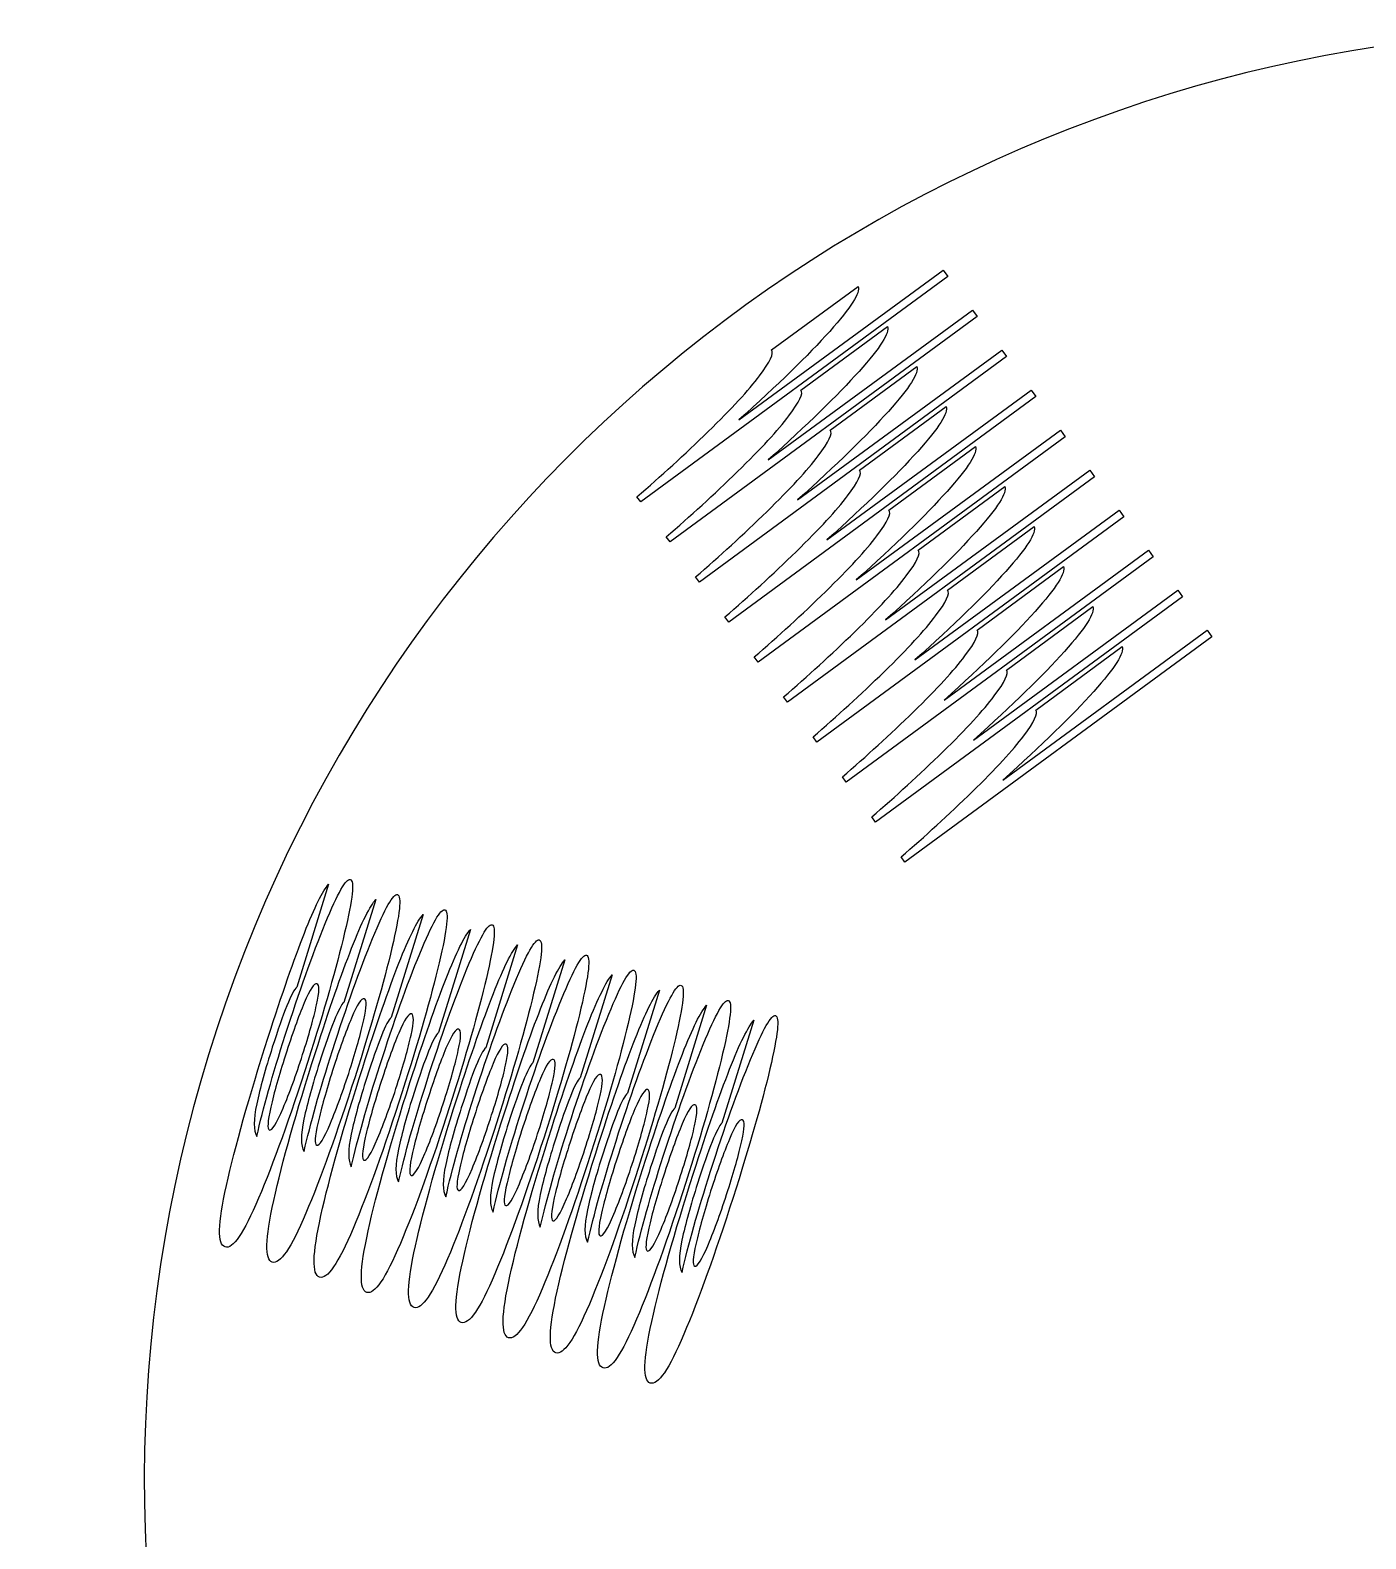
# Model space of a CAD drawing. Extents: x 6.4 to 97.6, y 202.3 to 293.5.
# Drawn here: x 6.43 to 46.81, y 247.92 to 293.52 of the extents above; entities that cross this region are included whole.
import ezdxf

# ---------------------------------------------------------------- set-up
doc = ezdxf.new("R2010")
doc.units = 0
doc.layers.add('Ebene_1', color=7, linetype='CONTINUOUS')

msp = doc.modelspace()

# ---------------------------------------------------------------- linework, layer by layer
at = {"layer": 'Ebene_1', "color": 7}
for p, q in [((34.175083, 286.069248), (24.888202, 279.257505)), ((27.854367, 281.738361), (34.029515, 286.267709)), ((34.029515, 286.267709), (34.175083, 286.069248)), ((28.845963, 283.851503), (31.464842, 285.772398)), ((28.741493, 280.528886), (34.916641, 285.058234)), ((34.916641, 285.058234), (35.062209, 284.859773)), ((35.062209, 284.859773), (25.775327, 278.04803)), ((29.733089, 282.642028), (32.351968, 284.562923)), ((35.949335, 283.650298), (26.662453, 276.838555)), ((29.628619, 279.319411), (35.803767, 283.848759)), ((35.803767, 283.848759), (35.949335, 283.650298)), ((30.620215, 281.432553), (33.239094, 283.353448)), ((36.83646, 282.440824), (27.549578, 275.629081)), ((30.515744, 278.109937), (36.690892, 282.639285)), ((36.690892, 282.639285), (36.83646, 282.440824)), ((31.50734, 280.223079), (34.126219, 282.143974)), ((31.40287, 276.900462), (37.578018, 281.42981)), ((37.578018, 281.42981), (37.723586, 281.231349)), ((37.723586, 281.231349), (28.436704, 274.419606)), ((32.394466, 279.013604), (35.013345, 280.934499)), ((38.610711, 280.021873), (29.32383, 273.210131)), ((32.289996, 275.690987), (38.465144, 280.220335)), ((38.465144, 280.220335), (38.610711, 280.021873)), ((33.281592, 277.804128), (35.900471, 279.725024)), ((24.888202, 279.257505), (24.774425, 279.412625)), ((39.497837, 278.812399), (30.210955, 272.000657)), ((33.177121, 274.481513), (39.352269, 279.010861)), ((39.352269, 279.010861), (39.497837, 278.812399)), ((25.775327, 278.04803), (25.66155, 278.20315)), ((34.168717, 276.594654), (36.787596, 278.515549)), ((34.064247, 273.272038), (40.239395, 277.801386)), ((40.239395, 277.801386), (40.384962, 277.602924)), ((40.384962, 277.602924), (31.098081, 270.791182)), ((35.055843, 275.385179), (37.674722, 277.306075)), ((26.662453, 276.838555), (26.548676, 276.993674)), ((41.272088, 276.393449), (31.985207, 269.581707)), ((34.951373, 272.062563), (41.126521, 276.591911)), ((41.126521, 276.591911), (41.272088, 276.393449)), ((35.942969, 274.175704), (38.561848, 276.0966)), ((27.549578, 275.629081), (27.435801, 275.7842)), ((42.159214, 275.183975), (32.872332, 268.372232)), ((42.159214, 275.183975), (32.872332, 268.372232)), ((35.838498, 270.853088), (42.013646, 275.382436)), ((35.838498, 270.853088), (42.013646, 275.382436)), ((42.013646, 275.382436), (42.159214, 275.183975)), ((42.013646, 275.382436), (42.159214, 275.183975)), ((28.436704, 274.419606), (28.322927, 274.574726)), ((36.830094, 272.96623), (39.448973, 274.887125)), ((36.830094, 272.96623), (39.448973, 274.887125)), ((29.32383, 273.210131), (29.210053, 273.36525)), ((30.210955, 272.000657), (30.097178, 272.155776)), ((31.098081, 270.791182), (30.984304, 270.946301)), ((31.985207, 269.581707), (31.87143, 269.736826)), ((32.872332, 268.372232), (32.758555, 268.527352)), ((32.872332, 268.372232), (32.758555, 268.527352)), ((15.452873, 267.704215), (14.48559, 264.591104)), ((15.452873, 267.704215), (15.452873, 267.704215)), ((16.881483, 267.24717), (15.9142, 264.134058)), ((16.881484, 267.247169), (16.881483, 267.24717)), ((18.310093, 266.790125), (17.34281, 263.677014)), ((18.310093, 266.790125), (18.310093, 266.790125)), ((19.738702, 266.33308), (18.771419, 263.219969)), ((19.738703, 266.33308), (19.738702, 266.33308)), ((21.167312, 265.876035), (20.200029, 262.762924)), ((21.167313, 265.876035), (21.167312, 265.876035)), ((22.595922, 265.41899), (21.628639, 262.305878)), ((22.595923, 265.41899), (22.595922, 265.41899)), ((24.024531, 264.961945), (23.057248, 261.848834)), ((24.024532, 264.961945), (24.024531, 264.961945)), ((25.453141, 264.5049), (24.485858, 261.391789)), ((25.453142, 264.5049), (25.453141, 264.5049)), ((26.88175, 264.047855), (25.914467, 260.934744)), ((26.881751, 264.047855), (26.88175, 264.047855)), ((28.31036, 263.59081), (27.343077, 260.477699)), ((28.31036, 263.59081), (27.343077, 260.477699)), ((28.310361, 263.59081), (28.31036, 263.59081)), ((28.310361, 263.59081), (28.31036, 263.59081)), ((13.662645, 260.274184), (13.662645, 260.274184)), ((15.091256, 259.817138), (15.091256, 259.817138)), ((16.519865, 259.360094), (16.519865, 259.360094)), ((17.948474, 258.903049), (17.948474, 258.903049)), ((19.377084, 258.446004), (19.377084, 258.446004)), ((20.805694, 257.988958), (20.805694, 257.988958)), ((22.234304, 257.531914), (22.234304, 257.531914)), ((23.662913, 257.074869), (23.662913, 257.074869)), ((25.091522, 256.617824), (25.091522, 256.617824)), ((26.520132, 256.160779), (26.520132, 256.160779)), ((26.520132, 256.160779), (26.520132, 256.160779))]:
    msp.add_line(p, q, dxfattribs=at)
for points in [[(53.751625, 293.517746), (36.006682, 293.517746), (20.00902, 282.82845), (13.218324, 266.43426)], [(31.464842, 285.772398), (31.532772, 285.58521), (31.24538, 285.132723), (30.602664, 284.414935)], [(32.351968, 284.562923), (32.419898, 284.375735), (32.132506, 283.923247), (31.48979, 283.205459)], [(30.602664, 284.414935), (29.9535, 283.692416), (29.037401, 282.800225), (27.854367, 281.738361)], [(28.482544, 283.070374), (28.803398, 283.497508), (28.924538, 283.757884), (28.845963, 283.851503)], [(31.48979, 283.205459), (30.840626, 282.482941), (29.924527, 281.59075), (28.741493, 280.528886)], [(33.239094, 283.353448), (33.307024, 283.16626), (33.019631, 282.713772), (32.376916, 281.995984)], [(26.925659, 281.383456), (27.636659, 282.075703), (28.155621, 282.638009), (28.482544, 283.070374)], [(29.36967, 281.860899), (29.690524, 282.288032), (29.811664, 282.548409), (29.733089, 282.642028)], [(27.812785, 280.17398), (28.523785, 280.866227), (29.042747, 281.428534), (29.36967, 281.860899)], [(32.376916, 281.995984), (31.727751, 281.273466), (30.811652, 280.381275), (29.628619, 279.319411)], [(34.126219, 282.143974), (34.194149, 281.956786), (33.906756, 281.504298), (33.264041, 280.78651)], [(24.774425, 279.412625), (25.497581, 280.034265), (26.21466, 280.691208), (26.925659, 281.383456)], [(30.256796, 280.651424), (30.57765, 281.078557), (30.69879, 281.338934), (30.620215, 281.432553)], [(35.013345, 280.934499), (35.081275, 280.747311), (34.793882, 280.294823), (34.151167, 279.577036)], [(28.699911, 278.964505), (29.410911, 279.656753), (29.929872, 280.219059), (30.256796, 280.651424)], [(33.264041, 280.78651), (32.614876, 280.063992), (31.698777, 279.171801), (30.515744, 278.109937)], [(25.66155, 278.20315), (26.384707, 278.82479), (27.101785, 279.481733), (27.812785, 280.17398)], [(31.143921, 279.44195), (31.464775, 279.869083), (31.585915, 280.12946), (31.50734, 280.223079)], [(34.151167, 279.577036), (33.502002, 278.854517), (32.585903, 277.962326), (31.40287, 276.900462)], [(35.900471, 279.725024), (35.968401, 279.537836), (35.681008, 279.085348), (35.038293, 278.36756)], [(29.587036, 277.755031), (30.298036, 278.447279), (30.816997, 279.009585), (31.143921, 279.44195)], [(26.548676, 276.993674), (27.271833, 277.615314), (27.988911, 278.272258), (28.699911, 278.964505)], [(32.031047, 278.232475), (32.351901, 278.659608), (32.473041, 278.919985), (32.394466, 279.013604)], [(30.474162, 276.545556), (31.185162, 277.237803), (31.704123, 277.80011), (32.031047, 278.232475)], [(35.038293, 278.36756), (34.389128, 277.645042), (33.473029, 276.752851), (32.289996, 275.690987)], [(36.787596, 278.515549), (36.855526, 278.328362), (36.568134, 277.875874), (35.925418, 277.158086)], [(27.435801, 275.7842), (28.158958, 276.405841), (28.876036, 277.062784), (29.587036, 277.755031)], [(32.918173, 277.023), (33.239027, 277.450133), (33.360166, 277.710509), (33.281592, 277.804128)], [(37.674722, 277.306075), (37.742652, 277.118887), (37.455259, 276.666399), (36.812544, 275.948611)], [(31.361288, 275.336081), (32.072288, 276.028328), (32.591249, 276.590635), (32.918173, 277.023)], [(35.925418, 277.158086), (35.276254, 276.435567), (34.360155, 275.543376), (33.177121, 274.481513)], [(28.322927, 274.574726), (29.046084, 275.196366), (29.763162, 275.853309), (30.474162, 276.545556)], [(33.805298, 275.813525), (34.126152, 276.240659), (34.247292, 276.501035), (34.168717, 276.594654)], [(36.812544, 275.948611), (36.163379, 275.226093), (35.24728, 274.333902), (34.064247, 273.272038)], [(38.561848, 276.0966), (38.629778, 275.909412), (38.342385, 275.456924), (37.69967, 274.739136)], [(32.248413, 274.126607), (32.959413, 274.818854), (33.478375, 275.38116), (33.805298, 275.813525)], [(29.210053, 273.36525), (29.93321, 273.986891), (30.650288, 274.643834), (31.361288, 275.336081)], [(34.692424, 274.604051), (35.013278, 275.031184), (35.134417, 275.29156), (35.055843, 275.385179)], [(33.135539, 272.917132), (33.846538, 273.609379), (34.3655, 274.171685), (34.692424, 274.604051)], [(37.69967, 274.739136), (37.050505, 274.016618), (36.134406, 273.124427), (34.951373, 272.062563)], [(39.448973, 274.887125), (39.516903, 274.699938), (39.22951, 274.24745), (38.586795, 273.529662)], [(39.448973, 274.887125), (39.516903, 274.699938), (39.22951, 274.24745), (38.586795, 273.529662)], [(30.097178, 272.155776), (30.820335, 272.777416), (31.537414, 273.43436), (32.248413, 274.126607)], [(35.57955, 273.394576), (35.900403, 273.821709), (36.021543, 274.082085), (35.942969, 274.175704)], [(34.022664, 271.707657), (34.733664, 272.399904), (35.252626, 272.96221), (35.57955, 273.394576)], [(38.586795, 273.529662), (37.93763, 272.807143), (37.021531, 271.914952), (35.838498, 270.853088)], [(38.586795, 273.529662), (37.93763, 272.807143), (37.021531, 271.914952), (35.838498, 270.853088)], [(30.984304, 270.946301), (31.707461, 271.567941), (32.424539, 272.224885), (33.135539, 272.917132)], [(36.466675, 272.185101), (36.787529, 272.612235), (36.908669, 272.872611), (36.830094, 272.96623)], [(36.466675, 272.185101), (36.787529, 272.612235), (36.908669, 272.872611), (36.830094, 272.96623)], [(34.90979, 270.498183), (35.62079, 271.19043), (36.139751, 271.752736), (36.466675, 272.185101)], [(34.90979, 270.498183), (35.62079, 271.19043), (36.139751, 271.752736), (36.466675, 272.185101)], [(31.87143, 269.736826), (32.594587, 270.358466), (33.311665, 271.01541), (34.022664, 271.707657)], [(32.758555, 268.527352), (33.481712, 269.148992), (34.19879, 269.805935), (34.90979, 270.498183)], [(32.758555, 268.527352), (33.481712, 269.148992), (34.19879, 269.805935), (34.90979, 270.498183)], [(14.718673, 266.227816), (15.02991, 267.017442), (15.274643, 267.509575), (15.452873, 267.704215)], [(15.349204, 266.51683), (15.730972, 267.443275), (15.983701, 267.886712), (16.10739, 267.847141)], [(16.10739, 267.847141), (16.236281, 267.805905), (16.17935, 267.270469), (15.936597, 266.240832)], [(16.147285, 265.770771), (16.458521, 266.560397), (16.703255, 267.05253), (16.881484, 267.247169)], [(16.777815, 266.059785), (17.159583, 266.986229), (17.412312, 267.429666), (17.536001, 267.390095)], [(17.536001, 267.390095), (17.664892, 267.34886), (17.607961, 266.813424), (17.365208, 265.783787)], [(17.575893, 265.313726), (17.88713, 266.103352), (18.131863, 266.595485), (18.310093, 266.790125)], [(18.206424, 265.60274), (18.588192, 266.529185), (18.840921, 266.972621), (18.96461, 266.93305)], [(18.96461, 266.93305), (19.093501, 266.891815), (19.03657, 266.356379), (18.793817, 265.326742)], [(13.218324, 266.43426), (6.427628, 250.04007), (10.18121, 231.169541), (22.728779, 218.621971)], [(14.142003, 263.140735), (14.563179, 264.457227), (14.965579, 265.582592), (15.349204, 266.51683)], [(19.004503, 264.856681), (19.315739, 265.646307), (19.560473, 266.13844), (19.738703, 266.33308)], [(19.635033, 265.145695), (20.016801, 266.07214), (20.26953, 266.515577), (20.393219, 266.476006)], [(20.393219, 266.476006), (20.52211, 266.43477), (20.465179, 265.899334), (20.222426, 264.869697)], [(13.624574, 263.07978), (14.043316, 264.388663), (14.408016, 265.438008), (14.718673, 266.227816)], [(15.936597, 266.240832), (15.691987, 265.203398), (15.320141, 263.904679), (14.821061, 262.344676)], [(15.570614, 262.68369), (15.99179, 264.000182), (16.39419, 265.125547), (16.777815, 266.059785)], [(20.433112, 264.399636), (20.744349, 265.189262), (20.989083, 265.681395), (21.167313, 265.876035)], [(21.063643, 264.68865), (21.445411, 265.615095), (21.69814, 266.058532), (21.821829, 266.018961)], [(21.821829, 266.018961), (21.95072, 265.977725), (21.893789, 265.442289), (21.651036, 264.412652)], [(15.053186, 262.622735), (15.471927, 263.931617), (15.836627, 264.980963), (16.147285, 265.770771)], [(17.365208, 265.783787), (17.120598, 264.746353), (16.748752, 263.447634), (16.249672, 261.887631)], [(16.999223, 262.226645), (17.420399, 263.543137), (17.822799, 264.668502), (18.206424, 265.60274)], [(21.861723, 263.942591), (22.172959, 264.732217), (22.417693, 265.22435), (22.595923, 265.41899)], [(22.492253, 264.231605), (22.874021, 265.15805), (23.12675, 265.601486), (23.250439, 265.561915)], [(23.250439, 265.561915), (23.37933, 265.52068), (23.322399, 264.985244), (23.079646, 263.955607)], [(16.481794, 262.16569), (16.900536, 263.474573), (17.265236, 264.523918), (17.575893, 265.313726)], [(18.793817, 265.326742), (18.549207, 264.289308), (18.177361, 262.990589), (17.678281, 261.430586)], [(18.427833, 261.7696), (18.849009, 263.086092), (19.251409, 264.211457), (19.635033, 265.145695)], [(23.290332, 263.485546), (23.601569, 264.275172), (23.846302, 264.767305), (24.024532, 264.961945)], [(23.920862, 263.77456), (24.302631, 264.701005), (24.555359, 265.144441), (24.679048, 265.10487)], [(24.679048, 265.10487), (24.80794, 265.063635), (24.751009, 264.528199), (24.508256, 263.498562)], [(14.48559, 264.591104), (14.413274, 264.530361), (14.314429, 264.343879), (14.189057, 264.031657)], [(15.099488, 264.696692), (15.017414, 264.722949), (14.888847, 264.529199), (14.713788, 264.11544)], [(15.08751, 264.058797), (15.176413, 264.458173), (15.180406, 264.670804), (15.099488, 264.696692)], [(17.910404, 261.708645), (18.329145, 263.017528), (18.693845, 264.066873), (19.004503, 264.856681)], [(20.222426, 264.869697), (19.977816, 263.832263), (19.605971, 262.533544), (19.10689, 260.973541)], [(19.856443, 261.312555), (20.277618, 262.629047), (20.680018, 263.754412), (21.063643, 264.68865)], [(24.718941, 263.028501), (25.030178, 263.818127), (25.274911, 264.31026), (25.453142, 264.5049)], [(25.349472, 263.317515), (25.73124, 264.24396), (25.983968, 264.687397), (26.107658, 264.647826)], [(26.107658, 264.647826), (26.236549, 264.60659), (26.179618, 264.071154), (25.936865, 263.041517)], [(14.189057, 264.031657), (14.063686, 263.719442), (13.917009, 263.300797), (13.749026, 262.775722)], [(14.713788, 264.11544), (14.539307, 263.701499), (14.349816, 263.174918), (14.145314, 262.535694)], [(14.666527, 262.557694), (14.856421, 263.151256), (14.996749, 263.651624), (15.08751, 264.058797)], [(15.9142, 264.134058), (15.841884, 264.073316), (15.74304, 263.886833), (15.617668, 263.574612)], [(16.528099, 264.239646), (16.446025, 264.265904), (16.317458, 264.072153), (16.142398, 263.658395)], [(16.51612, 263.601752), (16.605024, 264.001127), (16.609017, 264.213759), (16.528099, 264.239646)], [(19.339013, 261.2516), (19.757755, 262.560483), (20.122455, 263.609828), (20.433112, 264.399636)], [(21.651036, 264.412652), (21.406426, 263.375218), (21.03458, 262.076499), (20.535499, 260.516496)], [(21.285053, 260.85551), (21.706229, 262.172002), (22.108629, 263.297367), (22.492253, 264.231605)], [(26.147551, 262.571456), (26.458788, 263.361082), (26.703521, 263.853215), (26.881751, 264.047855)], [(26.778081, 262.86047), (27.159849, 263.786915), (27.412578, 264.230352), (27.536267, 264.190781)], [(27.536267, 264.190781), (27.665158, 264.149545), (27.608227, 263.614109), (27.365474, 262.584472)], [(15.617668, 263.574612), (15.492297, 263.262397), (15.34562, 262.843752), (15.177636, 262.318677)], [(16.142398, 263.658395), (15.967918, 263.244454), (15.778426, 262.717872), (15.573924, 262.078649)], [(16.095138, 262.100648), (16.285032, 262.694211), (16.42536, 263.194579), (16.51612, 263.601752)], [(17.34281, 263.677014), (17.270494, 263.616271), (17.171649, 263.429788), (17.046277, 263.117567)], [(17.956708, 263.782602), (17.874634, 263.808859), (17.746067, 263.615108), (17.571008, 263.20135)], [(17.94473, 263.144707), (18.033633, 263.544082), (18.037626, 263.756714), (17.956708, 263.782602)], [(20.767624, 260.794555), (21.186365, 262.103437), (21.551065, 263.152783), (21.861723, 263.942591)], [(23.079646, 263.955607), (22.835036, 262.918173), (22.463191, 261.619454), (21.96411, 260.059451)], [(22.713662, 260.398465), (23.134838, 261.714957), (23.537238, 262.840322), (23.920862, 263.77456)], [(27.576161, 262.114411), (27.887398, 262.904037), (28.132131, 263.39617), (28.310361, 263.59081)], [(27.576161, 262.114411), (27.887398, 262.904037), (28.132131, 263.39617), (28.310361, 263.59081)], [(28.206691, 262.403425), (28.588459, 263.32987), (28.841188, 263.773307), (28.964877, 263.733736)], [(28.206691, 262.403425), (28.588459, 263.32987), (28.841188, 263.773307), (28.964877, 263.733736)], [(28.964877, 263.733736), (29.093768, 263.6925), (29.036837, 263.157064), (28.794084, 262.127427)], [(28.964877, 263.733736), (29.093768, 263.6925), (29.036837, 263.157064), (28.794084, 262.127427)], [(13.280912, 260.081734), (13.46788, 260.911113), (13.754911, 261.93078), (14.142003, 263.140735)], [(17.046277, 263.117567), (16.920906, 262.805352), (16.774229, 262.386707), (16.606246, 261.861632)], [(17.571008, 263.20135), (17.396527, 262.787409), (17.207036, 262.260827), (17.002534, 261.621604)], [(17.523747, 261.643603), (17.713641, 262.237166), (17.853969, 262.737534), (17.94473, 263.144707)], [(18.771419, 263.219969), (18.699103, 263.159226), (18.600259, 262.972744), (18.474886, 262.660522)], [(19.385318, 263.325557), (19.303243, 263.351814), (19.174677, 263.158063), (18.999617, 262.744305)], [(19.373339, 262.687662), (19.462243, 263.087038), (19.466236, 263.299669), (19.385318, 263.325557)], [(22.196233, 260.33751), (22.614975, 261.646393), (22.979674, 262.695738), (23.290332, 263.485546)], [(24.508256, 263.498562), (24.263645, 262.461128), (23.8918, 261.162409), (23.392719, 259.602406)], [(24.142271, 259.94142), (24.563447, 261.257912), (24.965847, 262.383277), (25.349472, 263.317515)], [(12.361993, 258.601517), (12.621858, 259.76829), (13.042719, 261.261044), (13.624574, 263.07978)], [(13.749026, 262.775722), (13.537221, 262.113672), (13.380184, 261.543152), (13.277916, 261.064163)], [(14.709523, 259.624688), (14.896491, 260.454067), (15.183522, 261.473734), (15.570614, 262.68369)], [(18.474886, 262.660522), (18.349516, 262.348307), (18.202838, 261.929662), (18.034855, 261.404587)], [(18.999617, 262.744305), (18.825136, 262.330364), (18.635645, 261.803783), (18.431143, 261.164559)], [(18.952356, 261.186558), (19.142251, 261.780121), (19.282578, 262.280489), (19.373339, 262.687662)], [(20.200029, 262.762924), (20.127713, 262.702181), (20.028868, 262.515699), (19.903496, 262.203477)], [(20.813927, 262.868512), (20.731853, 262.894769), (20.603286, 262.701019), (20.428226, 262.28726)], [(20.801948, 262.230617), (20.890852, 262.629993), (20.894845, 262.842624), (20.813927, 262.868512)], [(23.624842, 259.880465), (24.043584, 261.189348), (24.408284, 262.238693), (24.718941, 263.028501)], [(25.936865, 263.041517), (25.692255, 262.004083), (25.320409, 260.705364), (24.821328, 259.145361)], [(25.570881, 259.484375), (25.992057, 260.800867), (26.394457, 261.926232), (26.778081, 262.86047)], [(14.821061, 262.344676), (14.278157, 260.647694), (13.78264, 259.271099), (13.334509, 258.214891)], [(14.145314, 262.535694), (13.948115, 261.919302), (13.801062, 261.39592), (13.704154, 260.96555)], [(13.790604, 258.144471), (14.05047, 259.311244), (14.47133, 260.803999), (15.053186, 262.622735)], [(14.075641, 260.934781), (14.269932, 261.392721), (14.466894, 261.933692), (14.666527, 262.557694)], [(15.177636, 262.318677), (14.965831, 261.656627), (14.808795, 261.086107), (14.706527, 260.607118)], [(16.138132, 259.167643), (16.3251, 259.997022), (16.612131, 261.01669), (16.999223, 262.226645)], [(19.903496, 262.203477), (19.778125, 261.891262), (19.631448, 261.472617), (19.463465, 260.947542)], [(20.428226, 262.28726), (20.253746, 261.873319), (20.064254, 261.346738), (19.859752, 260.707514)], [(20.380966, 260.729514), (20.57086, 261.323076), (20.711187, 261.823444), (20.801948, 262.230617)], [(21.628639, 262.305878), (21.556323, 262.245136), (21.457479, 262.058653), (21.332106, 261.746432)], [(22.242538, 262.411467), (22.160463, 262.437724), (22.031897, 262.243973), (21.856837, 261.830215)], [(22.230559, 261.773572), (22.319463, 262.172947), (22.323456, 262.385579), (22.242538, 262.411467)], [(25.053452, 259.42342), (25.472193, 260.732303), (25.836893, 261.781648), (26.147551, 262.571456)], [(27.365474, 262.584472), (27.120864, 261.547038), (26.749019, 260.24832), (26.249938, 258.688316)], [(26.999491, 259.02733), (27.420667, 260.343822), (27.823067, 261.469187), (28.206691, 262.403425)], [(26.999491, 259.02733), (27.420667, 260.343822), (27.823067, 261.469187), (28.206691, 262.403425)], [(16.249672, 261.887631), (15.706768, 260.190649), (15.211251, 258.814054), (14.763119, 257.757845)], [(15.573924, 262.078649), (15.376726, 261.462256), (15.229673, 260.938875), (15.132765, 260.508505)], [(15.219213, 257.687426), (15.479078, 258.854199), (15.899939, 260.346954), (16.481794, 262.16569)], [(15.504252, 260.477735), (15.698543, 260.935675), (15.895505, 261.476646), (16.095138, 262.100648)], [(16.606246, 261.861632), (16.394441, 261.199582), (16.237404, 260.629062), (16.135136, 260.150073)], [(17.566741, 258.710599), (17.75371, 259.539978), (18.04074, 260.559645), (18.427833, 261.7696)], [(21.332106, 261.746432), (21.206736, 261.434217), (21.060058, 261.015572), (20.892075, 260.490497)], [(21.856837, 261.830215), (21.682356, 261.416274), (21.492865, 260.889692), (21.288363, 260.250469)], [(21.809576, 260.272468), (21.999471, 260.866031), (22.139798, 261.366399), (22.230559, 261.773572)], [(23.057248, 261.848834), (22.984932, 261.788091), (22.886088, 261.601608), (22.760716, 261.289387)], [(23.671147, 261.954422), (23.589073, 261.980679), (23.460506, 261.786928), (23.285447, 261.37317)], [(23.659168, 261.316527), (23.748072, 261.715902), (23.752065, 261.928534), (23.671147, 261.954422)], [(26.482062, 258.966375), (26.900803, 260.275258), (27.265503, 261.324603), (27.576161, 262.114411)], [(26.482062, 258.966375), (26.900803, 260.275258), (27.265503, 261.324603), (27.576161, 262.114411)], [(28.794084, 262.127427), (28.549474, 261.089993), (28.177629, 259.791274), (27.678548, 258.231271)], [(28.794084, 262.127427), (28.549474, 261.089993), (28.177629, 259.791274), (27.678548, 258.231271)], [(17.678281, 261.430586), (17.135377, 259.733604), (16.63986, 258.357009), (16.191729, 257.300801)], [(17.002534, 261.621604), (16.805335, 261.005211), (16.658282, 260.48183), (16.561374, 260.05146)], [(16.647822, 257.230382), (16.907688, 258.397154), (17.328548, 259.889909), (17.910404, 261.708645)], [(16.932861, 260.020691), (17.127153, 260.478631), (17.324114, 261.019601), (17.523747, 261.643603)], [(18.034855, 261.404587), (17.82305, 260.742537), (17.666013, 260.172017), (17.563745, 259.693028)], [(18.995351, 258.253554), (19.182319, 259.082933), (19.46935, 260.1026), (19.856443, 261.312555)], [(22.760716, 261.289387), (22.635345, 260.977172), (22.488668, 260.558527), (22.320684, 260.033452)], [(23.285447, 261.37317), (23.110966, 260.959229), (22.921474, 260.432647), (22.716972, 259.793424)], [(23.238186, 259.815423), (23.42808, 260.408986), (23.568407, 260.909354), (23.659168, 261.316527)], [(24.485858, 261.391789), (24.413542, 261.331046), (24.314697, 261.144564), (24.189325, 260.832342)], [(25.099756, 261.497377), (25.017682, 261.523634), (24.889115, 261.329883), (24.714056, 260.916125)], [(25.087778, 260.859482), (25.176681, 261.258858), (25.180674, 261.471489), (25.099756, 261.497377)], [(13.277916, 261.064163), (13.175648, 260.585174), (13.176646, 260.257698), (13.280912, 260.081734)], [(13.704154, 260.96555), (13.604811, 260.527568), (13.590975, 260.297113), (13.662645, 260.274184)], [(13.662645, 260.274184), (13.741251, 260.249036), (13.878917, 260.469235), (14.075641, 260.934781)], [(19.10689, 260.973541), (18.563986, 259.276559), (18.068469, 257.899964), (17.620338, 256.843756)], [(18.431143, 261.164559), (18.233945, 260.548166), (18.086892, 260.024785), (17.989984, 259.594415)], [(18.076432, 256.773337), (18.336297, 257.940109), (18.757158, 259.432864), (19.339013, 261.2516)], [(18.36147, 259.563646), (18.555762, 260.021586), (18.752724, 260.562557), (18.952356, 261.186558)], [(19.463465, 260.947542), (19.251659, 260.285492), (19.094623, 259.714972), (18.992355, 259.235983)], [(20.423961, 257.796508), (20.61093, 258.625887), (20.89796, 259.645555), (21.285053, 260.85551)], [(24.189325, 260.832342), (24.063954, 260.520127), (23.917277, 260.101482), (23.749293, 259.576407)], [(24.714056, 260.916125), (24.539575, 260.502184), (24.350084, 259.975603), (24.145581, 259.336379)], [(24.666795, 259.358379), (24.856689, 259.951941), (24.997017, 260.452309), (25.087778, 260.859482)], [(25.914467, 260.934744), (25.842151, 260.874001), (25.743307, 260.687519), (25.617934, 260.375297)], [(26.528365, 261.040332), (26.446291, 261.066589), (26.317724, 260.872839), (26.142665, 260.45908)], [(26.516387, 260.402437), (26.605291, 260.801813), (26.609284, 261.014444), (26.528365, 261.040332)], [(14.706527, 260.607118), (14.604259, 260.128129), (14.605258, 259.800652), (14.709523, 259.624688)], [(15.132765, 260.508505), (15.033422, 260.070523), (15.019585, 259.840067), (15.091256, 259.817138)], [(15.091256, 259.817138), (15.169862, 259.791991), (15.307527, 260.01219), (15.504252, 260.477735)], [(20.535499, 260.516496), (19.992596, 258.819514), (19.497079, 257.442919), (19.048948, 256.386711)], [(19.859752, 260.707514), (19.662554, 260.091122), (19.515501, 259.56774), (19.418593, 259.13737)], [(19.505042, 256.316291), (19.764908, 257.483064), (20.185768, 258.975819), (20.767624, 260.794555)], [(19.79008, 259.106601), (19.984371, 259.564541), (20.181333, 260.105512), (20.380966, 260.729514)], [(20.892075, 260.490497), (20.68027, 259.828447), (20.523233, 259.257927), (20.420965, 258.778938)], [(21.85257, 257.339464), (22.039539, 258.168842), (22.32657, 259.18851), (22.713662, 260.398465)], [(25.617934, 260.375297), (25.492563, 260.063082), (25.345886, 259.644437), (25.177903, 259.119362)], [(26.142665, 260.45908), (25.968184, 260.045139), (25.778693, 259.518558), (25.574191, 258.879335)], [(26.095404, 258.901334), (26.285298, 259.494896), (26.425626, 259.995264), (26.516387, 260.402437)], [(27.343077, 260.477699), (27.270761, 260.416956), (27.171917, 260.230474), (27.046544, 259.918252)], [(27.343077, 260.477699), (27.270761, 260.416956), (27.171917, 260.230474), (27.046544, 259.918252)], [(27.956975, 260.583287), (27.874901, 260.609544), (27.746335, 260.415794), (27.571275, 260.002035)], [(27.956975, 260.583287), (27.874901, 260.609544), (27.746335, 260.415794), (27.571275, 260.002035)], [(27.944997, 259.945392), (28.033901, 260.344768), (28.037893, 260.557399), (27.956975, 260.583287)], [(27.944997, 259.945392), (28.033901, 260.344768), (28.037893, 260.557399), (27.956975, 260.583287)], [(16.135136, 260.150073), (16.032868, 259.671084), (16.033866, 259.343608), (16.138132, 259.167643)], [(16.561374, 260.05146), (16.462031, 259.613478), (16.448195, 259.383023), (16.519865, 259.360094)], [(16.519865, 259.360094), (16.598471, 259.334946), (16.736137, 259.555145), (16.932861, 260.020691)], [(21.96411, 260.059451), (21.421206, 258.362469), (20.925689, 256.985874), (20.477558, 255.929665)], [(21.288363, 260.250469), (21.091165, 259.634076), (20.944112, 259.110695), (20.847204, 258.680325)], [(20.933651, 255.859246), (21.193517, 257.026019), (21.614378, 258.518774), (22.196233, 260.33751)], [(21.21869, 258.649555), (21.412982, 259.107495), (21.609944, 259.648466), (21.809576, 260.272468)], [(22.320684, 260.033452), (22.108879, 259.371402), (21.951842, 258.800882), (21.849574, 258.321893)], [(23.28118, 256.882419), (23.468148, 257.711798), (23.755179, 258.731465), (24.142271, 259.94142)], [(27.046544, 259.918252), (26.921173, 259.606037), (26.774496, 259.187392), (26.606513, 258.662317)], [(27.046544, 259.918252), (26.921173, 259.606037), (26.774496, 259.187392), (26.606513, 258.662317)], [(27.571275, 260.002035), (27.396794, 259.588094), (27.207303, 259.061513), (27.002801, 258.422289)], [(27.571275, 260.002035), (27.396794, 259.588094), (27.207303, 259.061513), (27.002801, 258.422289)], [(27.524014, 258.444289), (27.713908, 259.037851), (27.854236, 259.538219), (27.944997, 259.945392)], [(27.524014, 258.444289), (27.713908, 259.037851), (27.854236, 259.538219), (27.944997, 259.945392)], [(17.563745, 259.693028), (17.461477, 259.214039), (17.462476, 258.886563), (17.566741, 258.710599)], [(17.989984, 259.594415), (17.89064, 259.156433), (17.876804, 258.925978), (17.948474, 258.903049)], [(17.948474, 258.903049), (18.027081, 258.877901), (18.164746, 259.0981), (18.36147, 259.563646)], [(23.392719, 259.602406), (22.849816, 257.905424), (22.354298, 256.528829), (21.906167, 255.472621)], [(22.716972, 259.793424), (22.519774, 259.177031), (22.372721, 258.65365), (22.275813, 258.22328)], [(22.362261, 255.402202), (22.622126, 256.568974), (23.042987, 258.061729), (23.624842, 259.880465)], [(22.6473, 258.192511), (22.841591, 258.650451), (23.038553, 259.191421), (23.238186, 259.815423)], [(23.749293, 259.576407), (23.537488, 258.914357), (23.380452, 258.343837), (23.278184, 257.864848)], [(24.709789, 256.425374), (24.896758, 257.254753), (25.183788, 258.27442), (25.570881, 259.484375)], [(18.992355, 259.235983), (18.890087, 258.756994), (18.891085, 258.429518), (18.995351, 258.253554)], [(19.418593, 259.13737), (19.31925, 258.699388), (19.305413, 258.468933), (19.377084, 258.446004)], [(19.377084, 258.446004), (19.45569, 258.420856), (19.593355, 258.641055), (19.79008, 259.106601)], [(24.821328, 259.145361), (24.278425, 257.448379), (23.782908, 256.071784), (23.334776, 255.015576)], [(24.145581, 259.336379), (23.948383, 258.719987), (23.80133, 258.196605), (23.704422, 257.766235)], [(23.79087, 254.945157), (24.050736, 256.11193), (24.471596, 257.604684), (25.053452, 259.42342)], [(24.075909, 257.735466), (24.2702, 258.193406), (24.467162, 258.734377), (24.666795, 259.358379)], [(25.177903, 259.119362), (24.966098, 258.457312), (24.809061, 257.886792), (24.706793, 257.407803)], [(26.138399, 255.968329), (26.325368, 256.797708), (26.612398, 257.817375), (26.999491, 259.02733)], [(26.138399, 255.968329), (26.325368, 256.797708), (26.612398, 257.817375), (26.999491, 259.02733)], [(12.320721, 256.739861), (12.088371, 256.814195), (12.102128, 257.434747), (12.361993, 258.601517)], [(20.420965, 258.778938), (20.318697, 258.299949), (20.319696, 257.972472), (20.423961, 257.796508)], [(20.847204, 258.680325), (20.74786, 258.242343), (20.734024, 258.011887), (20.805694, 257.988958)], [(20.805694, 257.988958), (20.884301, 257.963811), (21.021966, 258.18401), (21.21869, 258.649555)], [(26.249938, 258.688316), (25.707034, 256.991334), (25.211517, 255.614739), (24.763386, 254.558531)], [(25.574191, 258.879335), (25.376993, 258.262942), (25.229939, 257.73956), (25.133032, 257.30919)], [(25.21948, 254.488112), (25.479346, 255.654884), (25.900206, 257.147639), (26.482062, 258.966375)], [(25.21948, 254.488112), (25.479346, 255.654884), (25.900206, 257.147639), (26.482062, 258.966375)], [(25.504519, 257.278421), (25.69881, 257.736361), (25.895772, 258.277332), (26.095404, 258.901334)], [(26.606513, 258.662317), (26.394708, 258.000267), (26.237671, 257.429747), (26.135403, 256.950758)], [(26.606513, 258.662317), (26.394708, 258.000267), (26.237671, 257.429747), (26.135403, 256.950758)], [(13.334509, 258.214891), (12.886955, 257.158497), (12.549026, 256.666821), (12.320721, 256.739861)], [(13.749332, 256.282815), (13.516982, 256.35715), (13.530739, 256.977702), (13.790604, 258.144471)], [(21.849574, 258.321893), (21.747306, 257.842904), (21.748305, 257.515428), (21.85257, 257.339464)], [(22.275813, 258.22328), (22.17647, 257.785298), (22.162633, 257.554843), (22.234304, 257.531914)], [(22.234304, 257.531914), (22.31291, 257.506766), (22.450575, 257.726965), (22.6473, 258.192511)], [(27.678548, 258.231271), (27.135644, 256.534289), (26.640127, 255.157694), (26.191996, 254.101486)], [(27.678548, 258.231271), (27.135644, 256.534289), (26.640127, 255.157694), (26.191996, 254.101486)], [(27.002801, 258.422289), (26.805603, 257.805897), (26.658549, 257.282515), (26.561642, 256.852145)], [(27.002801, 258.422289), (26.805603, 257.805897), (26.658549, 257.282515), (26.561642, 256.852145)], [(26.933129, 256.821376), (27.12742, 257.279316), (27.324382, 257.820287), (27.524014, 258.444289)], [(26.933129, 256.821376), (27.12742, 257.279316), (27.324382, 257.820287), (27.524014, 258.444289)], [(14.763119, 257.757845), (14.315566, 256.701452), (13.977637, 256.209775), (13.749332, 256.282815)], [(15.177941, 255.82577), (14.945591, 255.900105), (14.959348, 256.520657), (15.219213, 257.687426)], [(23.278184, 257.864848), (23.175916, 257.385859), (23.176914, 257.058383), (23.28118, 256.882419)], [(23.704422, 257.766235), (23.605079, 257.328253), (23.591243, 257.097798), (23.662913, 257.074869)], [(23.662913, 257.074869), (23.741519, 257.049721), (23.879185, 257.26992), (24.075909, 257.735466)], [(16.191729, 257.300801), (15.744175, 256.244407), (15.406246, 255.752731), (15.177941, 255.82577)], [(16.606551, 255.368726), (16.3742, 255.44306), (16.387957, 256.063612), (16.647822, 257.230382)], [(24.706793, 257.407803), (24.604525, 256.928814), (24.605524, 256.601338), (24.709789, 256.425374)], [(25.133032, 257.30919), (25.033688, 256.871208), (25.019852, 256.640753), (25.091522, 256.617824)], [(25.091522, 256.617824), (25.170128, 256.592676), (25.307794, 256.812875), (25.504519, 257.278421)], [(17.620338, 256.843756), (17.172785, 255.787362), (16.834856, 255.295686), (16.606551, 255.368726)], [(18.03516, 254.911681), (17.80281, 254.986015), (17.816567, 255.606567), (18.076432, 256.773337)], [(26.135403, 256.950758), (26.033135, 256.471769), (26.034134, 256.144293), (26.138399, 255.968329)], [(26.135403, 256.950758), (26.033135, 256.471769), (26.034134, 256.144293), (26.138399, 255.968329)], [(26.561642, 256.852145), (26.462298, 256.414163), (26.448462, 256.183708), (26.520132, 256.160779)], [(26.561642, 256.852145), (26.462298, 256.414163), (26.448462, 256.183708), (26.520132, 256.160779)], [(26.520132, 256.160779), (26.598738, 256.135631), (26.736404, 256.35583), (26.933129, 256.821376)], [(26.520132, 256.160779), (26.598738, 256.135631), (26.736404, 256.35583), (26.933129, 256.821376)], [(19.048948, 256.386711), (18.601394, 255.330317), (18.263465, 254.838641), (18.03516, 254.911681)], [(19.463771, 254.454635), (19.23142, 254.52897), (19.245177, 255.149522), (19.505042, 256.316291)], [(20.477558, 255.929665), (20.030005, 254.873272), (19.692076, 254.381595), (19.463771, 254.454635)], [(20.89238, 253.997591), (20.660029, 254.071925), (20.673786, 254.692477), (20.933651, 255.859246)], [(21.906167, 255.472621), (21.458614, 254.416227), (21.120685, 253.924551), (20.89238, 253.997591)], [(22.32099, 253.540546), (22.088639, 253.61488), (22.102396, 254.235432), (22.362261, 255.402202)], [(23.334776, 255.015576), (22.887223, 253.959182), (22.549294, 253.467506), (22.32099, 253.540546)], [(23.749599, 253.083501), (23.517248, 253.157835), (23.531005, 253.778387), (23.79087, 254.945157)], [(24.763386, 254.558531), (24.315832, 253.502137), (23.977904, 253.010461), (23.749599, 253.083501)], [(25.178209, 252.626456), (24.945858, 252.70079), (24.959615, 253.321342), (25.21948, 254.488112)], [(25.178209, 252.626456), (24.945858, 252.70079), (24.959615, 253.321342), (25.21948, 254.488112)], [(26.191996, 254.101486), (25.744442, 253.045092), (25.406514, 252.553416), (25.178209, 252.626456)], [(26.191996, 254.101486), (25.744442, 253.045092), (25.406514, 252.553416), (25.178209, 252.626456)]]:
    msp.add_open_spline(points, degree=3, dxfattribs=at)

doc.saveas('drawing.dxf')
